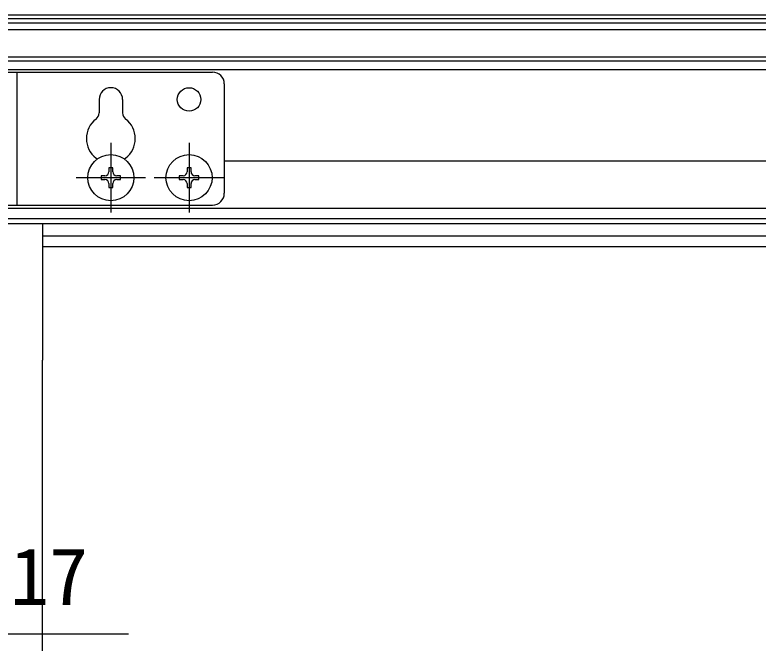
# Model space of a CAD drawing. Units: millimetres, scale not verified. Extents: x -875 to 875, y -1304 to 1297.
# Drawn here: x -547 to -355, y 688.4 to 851.1 of the extents above; entities that cross this region are included whole.
import ezdxf
from ezdxf.enums import TextEntityAlignment as Align

# ---------------------------------------------------------------- set-up
doc = ezdxf.new("R2010")
doc.units = ezdxf.units.MM
doc.header["$LTSCALE"] = 8
for name, color, linetype in [('0-4_YKK_12', 2, 'Continuous'), ('0-5_YKK_13', 4, 'Continuous'), ('0-6_YKK_D', 6, 'Continuous')]:
    doc.layers.add(name, color=color, linetype=linetype)
doc.styles.add('ＭＳ ゴシック', font='')
doc.styles.get('ＭＳ ゴシック').set_extended_font_data('MS Gothic')

msp = doc.modelspace()

# ---------------------------------------------------------------- linework, layer by layer
at = {"layer": '0-4_YKK_12'}
for p, q in [((-355, 851.095), (-552.5, 851.095)), ((-355, 850.095), (-552.576, 850.095)), ((-355, 839.295), (-552.8, 839.295)), ((-355, 837.095), (-552.5, 837.095)), ((-522.5, 818.395), (-522.5, 800.595)), ((-502.5, 818.395), (-502.5, 800.595)), ((-355, 813.695), (-493.5, 813.695)), ((-513.6, 809.495), (-531.4, 809.495)), ((-493.6, 809.495), (-511.4, 809.495)), ((-355, 801.595), (-552.5, 801.595)), ((-569.517, 799.095), (-355, 799.095)), ((-569.5, 797.813), (-540, 797.813)), ((-540, 797.813), (-540, 762.795)), ((-540, 797.795), (-355, 797.795)), ((-540, 794.597), (-355, 794.597)), ((-540, 791.874), (-355, 791.874)), ((-540, 688.444), (-540, 762.795))]:
    msp.add_line(p, q, dxfattribs=at)
at = {"layer": '0-5_YKK_13'}
for p, q in [((-569.5, 849.095), (-355, 849.095)), ((-355, 847.295), (-569.5, 847.295)), ((-355, 840.295), (-554, 840.295)), ((-552.5, 836.495), (-496.5, 836.495)), ((-546.5, 836.495), (-546.5, 802.495)), ((-493.5, 833.495), (-493.5, 805.495)), ((-525.5, 829.495), (-525.5, 826.057)), ((-519.5, 829.495), (-519.5, 826.057)), ((-521, 808.995), (-520, 808.995)), ((-501, 808.995), (-500, 808.995)), ((-552.5, 802.495), (-496.5, 802.495))]:
    msp.add_line(p, q, dxfattribs=at)
for points in [[(-522, 810.995), (-522, 811.995), (-523, 811.995), (-523, 810.995)], [(-502, 810.995), (-502, 811.995), (-503, 811.995), (-503, 810.995)], [(-524, 809.995), (-525, 809.995), (-525, 808.995), (-524, 808.995)], [(-520, 808.995), (-520, 809.995), (-521, 809.995)], [(-504, 809.995), (-505, 809.995), (-505, 808.995), (-504, 808.995)], [(-500, 808.995), (-500, 809.995), (-501, 809.995)], [(-523, 807.995), (-523, 806.995), (-522, 806.995), (-522, 807.995)], [(-503, 807.995), (-503, 806.995), (-502, 806.995), (-502, 807.995)]]:
    msp.add_lwpolyline(points, dxfattribs=at)
for centre, radius in [((-502.5, 829.495), 3), ((-522.5, 809.495), 5.9), ((-502.5, 809.495), 5.9)]:
    msp.add_circle(centre, radius, dxfattribs=at)
for centre, radius, start, end in [((-496.5, 833.495), 3, 0, 90), ((-522.5, 829.495), 3, 0, 180), ((-527.5, 826.057), 2, 307.3052, 0), ((-517.5, 826.057), 2, 180, 232.6948), ((-522.5, 819.495), 6.25, 127.3052, 232.6948), ((-522.5, 819.495), 6.25, 307.3052, 52.6948), ((-527.5, 812.932), 2, 41.15635, 52.6948), ((-517.5, 812.932), 2, 127.3052, 138.84365), ((-524, 810.995), 1, 270, 0), ((-521, 810.995), 1, 180, 270), ((-504, 810.995), 1, 270, 0), ((-501, 810.995), 1, 180, 270), ((-524, 807.995), 1, 0, 90), ((-521, 807.995), 1, 90, 180), ((-504, 807.995), 1, 0, 90), ((-501, 807.995), 1, 90, 180), ((-496.5, 805.495), 3, 270, 0)]:
    msp.add_arc(centre, radius, start, end, dxfattribs=at)
at = {"layer": '0-6_YKK_D'}
msp.add_lwpolyline([(-569.5, 692.795), (-552.5, 692.795), (-517.995, 692.795)], dxfattribs=at)

# ---------------------------------------------------------------- texts
at = {"layer": '0-6_YKK_D', "style": 'ＭＳ ゴシック'}
msp.add_text('17', height=14.66, dxfattribs=at).set_placement((-548.268, 695.795), align=Align.BOTTOM_LEFT)

doc.saveas('drawing.dxf')
